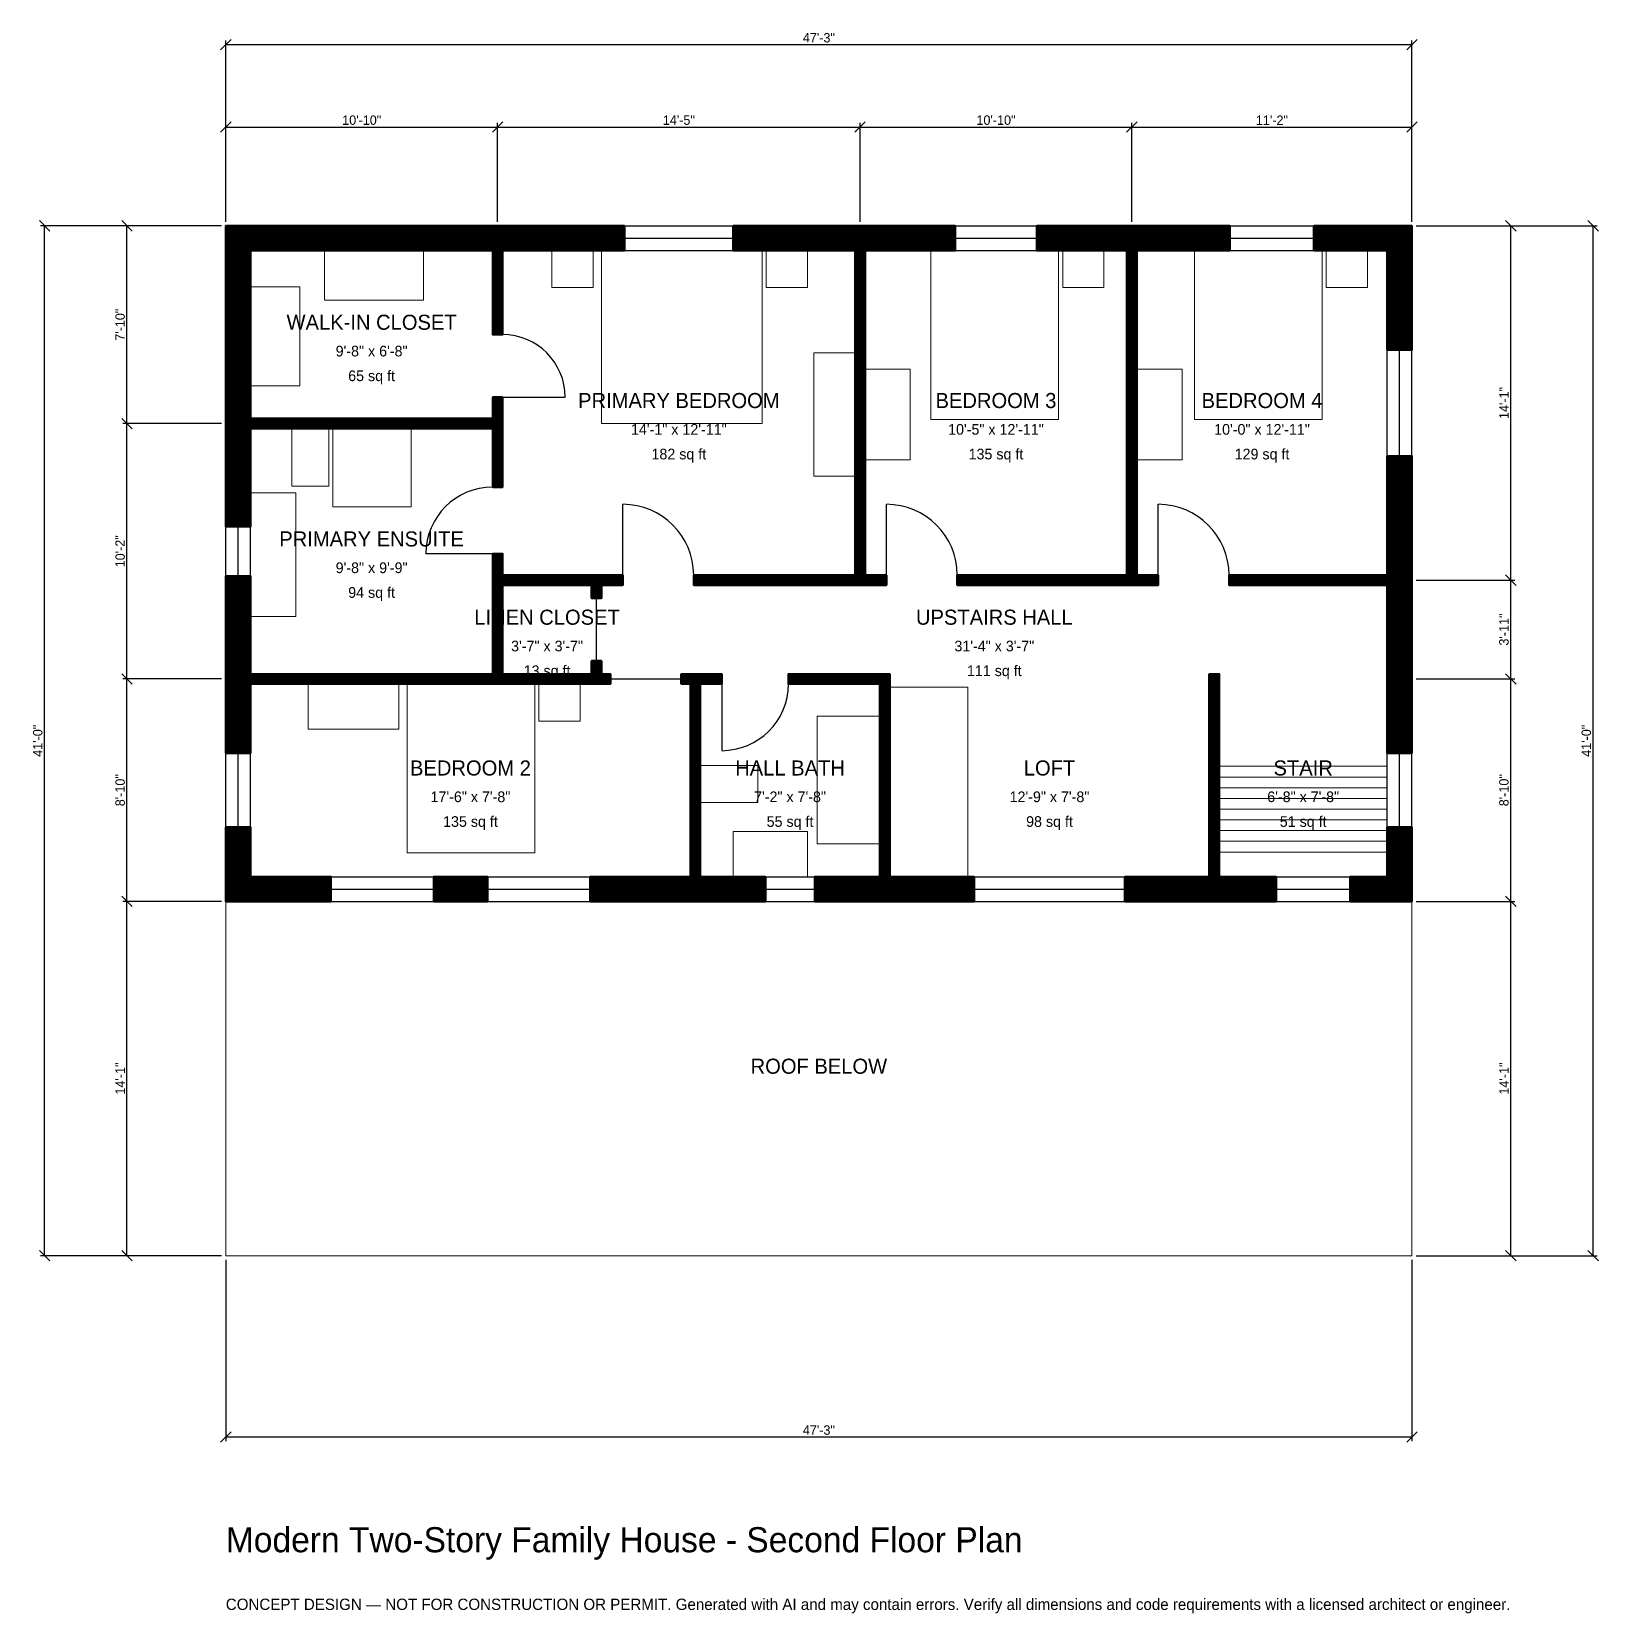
# Model space of a CAD drawing. Header units: inches. Extents: x -93 to 656, y -171 to 585.
import ezdxf
from ezdxf.enums import TextEntityAlignment as Align

# ---------------------------------------------------------------- set-up
doc = ezdxf.new("R2010")
doc.units = ezdxf.units.IN
doc.header["$MEASUREMENT"] = 0
doc.linetypes.add('DASHED', pattern=[0.6, 0.5, -0.1])
for name, color, linetype, lineweight in [('A-ANNO-DIMS', 1, 'Continuous', 13), ('A-ANNO-TEXT', 7, 'Continuous', 18), ('A-AREA-IDEN', 7, 'Continuous', 18), ('A-DOOR', 2, 'Continuous', 25), ('A-FLOR-FIXT', 9, 'Continuous', 13), ('A-FLOR-STRS', 3, 'Continuous', 18), ('A-FURN', 9, 'Continuous', 13), ('A-GLAZ', 4, 'Continuous', 25), ('A-SITE-PAVE', 8, 'Continuous', 13), ('A-WALL', 7, 'Continuous', 50), ('A-WALL-PATT', 8, 'Continuous', 13)]:
    doc.layers.add(name, color=color, linetype=linetype, lineweight=lineweight)
doc.dimstyles.new('PLAN', dxfattribs={"dimtxt": 4.5, "dimasz": 3, "dimexe": 2, "dimexo": 2, "dimgap": 1, "dimtad": 1, "dimdec": 0, "dimlunit": 4, "dimtsz": 2.5, "dimcen": 2.5, "dimclrd": 1, "dimclre": 1, "dimazin": 3, "dimtfac": 1, "dimtmove": 0, "dimatfit": 3})

msp = doc.modelspace()

# ---------------------------------------------------------------- hatches: boundary and pattern name
at = {"layer": 'A-WALL-PATT'}
h = msp.add_hatch(dxfattribs=at)
h.set_pattern_fill('ANSI31', color=8, scale=0.8)
h.paths.add_polyline_path([(218.5039, 169.2913), (174.2126, 169.2913), (174.2126, 181.1024), (218.5039, 181.1024), (222.0472, 181.1024), (222.0472, 273.2283), (217.7165, 273.2283), (217.7165, 277.9528), (222.0472, 277.9528), (226.7717, 277.9528), (237.0079, 277.9528), (237.0079, 273.2283), (226.7717, 273.2283), (226.7717, 181.1024), (230.315, 181.1024), (257.874, 181.1024), (257.874, 169.2913), (230.315, 169.2913), (226.7717, 169.2913), (226.7717, 169.2913), (222.0472, 169.2913), (222.0472, 169.2913), (218.5039, 169.2913)])
h.paths.add_polyline_path([(99.4094, 169.2913), (99.4094, 181.1024), (125, 181.1024), (125, 169.2913), (99.4094, 169.2913)])
h.paths.add_polyline_path([(11.811, 169.2913), (11.811, 169.2913), (0, 169.2913), (0, 169.2913), (0, 169.2913), (0, 181.1024), (0, 181.1024), (0, 204.7244), (11.811, 204.7244), (11.811, 181.1024), (50.1969, 181.1024), (50.1969, 169.2913), (11.811, 169.2913)])
h.paths.add_polyline_path([(0, 269.685), (0, 273.2283), (0, 273.2283), (0, 277.9528), (0, 277.9528), (0, 281.4961), (0, 324.8031), (11.811, 324.8031), (11.811, 281.4961), (11.811, 277.9528), (127.5591, 277.9528), (127.5591, 320.4724), (127.5591, 325.1969), (127.5591, 335.4331), (132.2835, 335.4331), (132.2835, 325.1969), (174.8031, 325.1969), (179.5276, 325.1969), (189.7638, 325.1969), (189.7638, 320.4724), (179.5276, 320.4724), (179.5276, 314.1732), (174.8031, 314.1732), (174.8031, 320.4724), (132.2835, 320.4724), (132.2835, 277.9528), (174.8031, 277.9528), (174.8031, 284.252), (179.5276, 284.252), (179.5276, 277.9528), (183.8583, 277.9528), (183.8583, 273.2283), (179.5276, 273.2283), (174.8031, 273.2283), (132.2835, 273.2283), (127.5591, 273.2283), (11.811, 273.2283), (11.811, 269.685), (11.811, 240.1575), (0, 240.1575), (0, 269.685)])
h.paths.add_polyline_path([(0, 391.7323), (0, 395.2756), (0, 395.2756), (0, 400), (0, 400), (0, 403.5433), (0, 480.315), (0, 480.315), (0, 492.126), (0, 492.126), (0, 492.126), (11.811, 492.126), (11.811, 492.126), (124.0157, 492.126), (127.5591, 492.126), (127.5591, 492.126), (132.2835, 492.126), (132.2835, 492.126), (135.8268, 492.126), (190.5512, 492.126), (190.5512, 480.315), (135.8268, 480.315), (132.2835, 480.315), (132.2835, 440.1575), (127.5591, 440.1575), (127.5591, 480.315), (124.0157, 480.315), (11.811, 480.315), (11.811, 403.5433), (11.811, 400), (127.5591, 400), (127.5591, 410.2362), (132.2835, 410.2362), (132.2835, 400), (132.2835, 395.2756), (132.2835, 367.3228), (127.5591, 367.3228), (127.5591, 395.2756), (11.811, 395.2756), (11.811, 391.7323), (11.811, 348.4252), (0, 348.4252), (0, 391.7323)])
h.paths.add_polyline_path([(297.2441, 492.126), (300.7874, 492.126), (300.7874, 492.126), (305.5118, 492.126), (305.5118, 492.126), (309.0551, 492.126), (348.622, 492.126), (348.622, 480.315), (309.0551, 480.315), (305.5118, 480.315), (305.5118, 325.1969), (315.748, 325.1969), (315.748, 320.4724), (305.5118, 320.4724), (300.7874, 320.4724), (223.622, 320.4724), (223.622, 325.1969), (300.7874, 325.1969), (300.7874, 480.315), (297.2441, 480.315), (242.5197, 480.315), (242.5197, 492.126), (297.2441, 492.126)])
h.paths.add_polyline_path([(427.1654, 492.126), (430.7087, 492.126), (430.7087, 492.126), (435.4331, 492.126), (435.4331, 492.126), (438.9764, 492.126), (479.9213, 492.126), (479.9213, 480.315), (438.9764, 480.315), (435.4331, 480.315), (435.4331, 325.1969), (445.6693, 325.1969), (445.6693, 320.4724), (435.4331, 320.4724), (430.7087, 320.4724), (349.6063, 320.4724), (349.6063, 325.1969), (430.7087, 325.1969), (430.7087, 480.315), (427.1654, 480.315), (387.5984, 480.315), (387.5984, 492.126), (427.1654, 492.126)])
h.paths.add_polyline_path([(555.1181, 492.126), (555.1181, 492.126), (566.9291, 492.126), (566.9291, 492.126), (566.9292, 492.126), (566.9292, 480.315), (566.9291, 480.315), (566.9291, 432.874), (555.1181, 432.874), (555.1181, 480.315), (520.0787, 480.315), (520.0787, 492.126), (555.1181, 492.126)])
h.paths.add_polyline_path([(566.9291, 328.7402), (566.9291, 325.1969), (566.9292, 325.1969), (566.9292, 320.4724), (566.9291, 320.4724), (566.9291, 316.9291), (566.9291, 281.4961), (566.9291, 269.685), (566.9291, 240.1575), (555.1181, 240.1575), (555.1181, 269.685), (555.1181, 281.4961), (555.1181, 316.9291), (555.1181, 320.4724), (479.5276, 320.4724), (479.5276, 325.1969), (555.1181, 325.1969), (555.1181, 328.7402), (555.1181, 382.0866), (566.9291, 382.0866), (566.9291, 328.7402)])
h.paths.add_polyline_path([(566.9291, 181.1024), (566.9292, 181.1024), (566.9292, 169.2913), (566.9291, 169.2913), (566.9291, 169.2913), (555.1181, 169.2913), (555.1181, 169.2913), (537.4016, 169.2913), (537.4016, 181.1024), (555.1181, 181.1024), (555.1181, 204.7244), (566.9291, 204.7244), (566.9291, 181.1024)])
h.paths.add_polyline_path([(478.3465, 169.2913), (474.8031, 169.2913), (474.8031, 169.2913), (470.0787, 169.2913), (470.0787, 169.2913), (466.5354, 169.2913), (429.7244, 169.2913), (429.7244, 181.1024), (466.5354, 181.1024), (470.0787, 181.1024), (470.0787, 277.9528), (474.8031, 277.9528), (474.8031, 181.1024), (478.3465, 181.1024), (501.9685, 181.1024), (501.9685, 169.2913), (478.3465, 169.2913)])
h.paths.add_polyline_path([(320.8661, 169.2913), (317.3228, 169.2913), (317.3228, 169.2913), (312.5984, 169.2913), (312.5984, 169.2913), (309.0551, 169.2913), (281.4961, 169.2913), (281.4961, 181.1024), (309.0551, 181.1024), (312.5984, 181.1024), (312.5984, 273.2283), (268.8976, 273.2283), (268.8976, 277.9528), (312.5984, 277.9528), (317.3228, 277.9528), (317.3228, 273.2283), (317.3228, 181.1024), (320.8661, 181.1024), (357.6772, 181.1024), (357.6772, 169.2913), (320.8661, 169.2913)])

# ---------------------------------------------------------------- linework, layer by layer
at = {"layer": 'A-DOOR'}
for p, q in [((132.2835, 410.2362), (162.2047, 410.2362)), ((189.7638, 325.1969), (189.7638, 359.0551)), ((315.748, 325.1969), (315.748, 359.0551)), ((445.6693, 325.1969), (445.6693, 359.0551)), ((127.5591, 335.4331), (95.6693, 335.4331)), ((177.1654, 284.252), (177.1654, 314.1732)), ((183.8583, 275.5906), (217.7165, 275.5906)), ((237.0079, 273.2283), (237.0079, 241.3386))]:
    msp.add_line(p, q, dxfattribs=at)
for centre, radius, start, end in [((132.2835, 410.2362), 29.9213, 0, 90), ((127.5591, 335.4331), 31.8898, 90, 180), ((189.7638, 325.1969), 33.8583, 0, 90), ((315.748, 325.1969), 33.8583, 0, 90), ((445.6693, 325.1969), 33.8583, 0, 90), ((237.0079, 273.2283), 31.8898, 270, 360)]:
    msp.add_arc(centre, radius, start, end, dxfattribs=at)
at = {"layer": 'A-FLOR-FIXT'}
for points in [[(31.4961, 367.7165), (49.2126, 367.7165), (49.2126, 395.2756), (31.4961, 395.2756)], [(51.1811, 357.874), (88.5827, 357.874), (88.5827, 395.2756), (51.1811, 395.2756)], [(11.811, 305.5118), (33.4646, 305.5118), (33.4646, 364.5669), (11.811, 364.5669)], [(282.6772, 196.8504), (312.5984, 196.8504), (312.5984, 257.874), (282.6772, 257.874)], [(226.7717, 216.5354), (254.3307, 216.5354), (254.3307, 234.252), (226.7717, 234.252)], [(242.5197, 181.1024), (277.9528, 181.1024), (277.9528, 202.7559), (242.5197, 202.7559)]]:
    msp.add_lwpolyline(points, close=True, dxfattribs=at)
at = {"layer": 'A-FLOR-STRS'}
for p, q in [((474.8031, 233.8583), (555.1181, 233.8583)), ((474.8031, 228.7402), (555.1181, 228.7402)), ((474.8031, 223.622), (555.1181, 223.622)), ((474.8031, 218.5039), (555.1181, 218.5039)), ((474.8031, 213.3858), (555.1181, 213.3858)), ((474.8031, 208.2677), (555.1181, 208.2677)), ((474.8031, 203.1496), (555.1181, 203.1496)), ((474.8031, 198.0315), (555.1181, 198.0315)), ((474.8031, 192.9134), (555.1181, 192.9134))]:
    msp.add_line(p, q, dxfattribs=at)
at = {"layer": 'A-FURN'}
for points in [[(47.2441, 456.6929), (94.4882, 456.6929), (94.4882, 480.315), (47.2441, 480.315)], [(155.9055, 462.5984), (175.5906, 462.5984), (175.5906, 480.315), (155.9055, 480.315)], [(179.5276, 397.6378), (256.2992, 397.6378), (256.2992, 480.315), (179.5276, 480.315)], [(258.2677, 462.5984), (277.9528, 462.5984), (277.9528, 480.315), (258.2677, 480.315)], [(337.0079, 399.6063), (398.0315, 399.6063), (398.0315, 480.315), (337.0079, 480.315)], [(400, 462.5984), (419.685, 462.5984), (419.685, 480.315), (400, 480.315)], [(462.9921, 399.6063), (524.0157, 399.6063), (524.0157, 480.315), (462.9921, 480.315)], [(525.9843, 462.5984), (545.6693, 462.5984), (545.6693, 480.315), (525.9843, 480.315)], [(11.811, 415.748), (35.4331, 415.748), (35.4331, 462.9921), (11.811, 462.9921)], [(281.1024, 372.4409), (300.7874, 372.4409), (300.7874, 431.4961), (281.1024, 431.4961)], [(305.5118, 380.315), (327.1654, 380.315), (327.1654, 423.622), (305.5118, 423.622)], [(435.4331, 380.315), (457.0866, 380.315), (457.0866, 423.622), (435.4331, 423.622)], [(39.3701, 251.5748), (82.6772, 251.5748), (82.6772, 273.2283), (39.3701, 273.2283)], [(86.6142, 192.5197), (147.6378, 192.5197), (147.6378, 273.2283), (86.6142, 273.2283)], [(149.6063, 255.5118), (169.2913, 255.5118), (169.2913, 273.2283), (149.6063, 273.2283)], [(317.3228, 181.1024), (354.7244, 181.1024), (354.7244, 271.6535), (317.3228, 271.6535)]]:
    msp.add_lwpolyline(points, close=True, dxfattribs=at)
at = {"layer": 'A-GLAZ'}
for p, q in [((190.5512, 492.126), (242.5197, 492.126)), ((348.622, 492.126), (387.5984, 492.126)), ((479.9213, 492.126), (520.0787, 492.126)), ((190.5512, 486.2205), (242.5197, 486.2205)), ((348.622, 486.2205), (387.5984, 486.2205)), ((479.9213, 486.2205), (520.0787, 486.2205)), ((190.5512, 480.315), (242.5197, 480.315)), ((348.622, 480.315), (387.5984, 480.315)), ((479.9213, 480.315), (520.0787, 480.315)), ((555.1181, 382.0866), (555.1181, 432.874)), ((561.0236, 382.0866), (561.0236, 432.874)), ((566.9291, 382.0866), (566.9291, 432.874)), ((0, 324.8031), (0, 348.4252)), ((5.9055, 324.8031), (5.9055, 348.4252)), ((11.811, 324.8031), (11.811, 348.4252)), ((0, 204.7244), (0, 240.1575)), ((5.9055, 204.7244), (5.9055, 240.1575)), ((11.811, 204.7244), (11.811, 240.1575)), ((555.1181, 204.7244), (555.1181, 240.1575)), ((561.0236, 204.7244), (561.0236, 240.1575)), ((566.9291, 204.7244), (566.9291, 240.1575)), ((50.1969, 181.1024), (99.4094, 181.1024)), ((50.1969, 175.1969), (99.4094, 175.1969)), ((125, 181.1024), (174.2126, 181.1024)), ((125, 175.1969), (174.2126, 175.1969)), ((257.874, 181.1024), (281.4961, 181.1024)), ((257.874, 175.1969), (281.4961, 175.1969)), ((357.6772, 181.1024), (429.7244, 181.1024)), ((357.6772, 175.1969), (429.7244, 175.1969)), ((501.9685, 181.1024), (537.4016, 181.1024)), ((501.9685, 175.1969), (537.4016, 175.1969)), ((50.1969, 169.2913), (99.4094, 169.2913)), ((125, 169.2913), (174.2126, 169.2913)), ((257.874, 169.2913), (281.4961, 169.2913)), ((357.6772, 169.2913), (429.7244, 169.2913)), ((501.9685, 169.2913), (537.4016, 169.2913))]:
    msp.add_line(p, q, dxfattribs=at)
at = {"layer": 'A-SITE-PAVE', "linetype": 'DASHED'}
msp.add_lwpolyline([(0, 0), (566.9291, 0), (566.9291, 169.2913), (0, 169.2913)], close=True, dxfattribs=at)
at = {"layer": 'A-WALL'}
for points in [[(0, 391.7323), (0, 395.2756), (0, 395.2756), (0, 400), (0, 400), (0, 403.5433), (0, 480.315), (0, 480.315), (0, 492.126), (0, 492.126), (0, 492.126), (11.811, 492.126), (11.811, 492.126), (124.0157, 492.126), (127.5591, 492.126), (127.5591, 492.126), (132.2835, 492.126), (132.2835, 492.126), (135.8268, 492.126), (190.5512, 492.126), (190.5512, 480.315), (135.8268, 480.315), (132.2835, 480.315), (132.2835, 440.1575), (127.5591, 440.1575), (127.5591, 480.315), (124.0157, 480.315), (11.811, 480.315), (11.811, 403.5433), (11.811, 400), (127.5591, 400), (127.5591, 410.2362), (132.2835, 410.2362), (132.2835, 400), (132.2835, 395.2756), (132.2835, 367.3228), (127.5591, 367.3228), (127.5591, 395.2756), (11.811, 395.2756), (11.811, 391.7323), (11.811, 348.4252), (0, 348.4252), (0, 391.7323)], [(297.2441, 492.126), (300.7874, 492.126), (300.7874, 492.126), (305.5118, 492.126), (305.5118, 492.126), (309.0551, 492.126), (348.622, 492.126), (348.622, 480.315), (309.0551, 480.315), (305.5118, 480.315), (305.5118, 325.1969), (315.748, 325.1969), (315.748, 320.4724), (305.5118, 320.4724), (300.7874, 320.4724), (223.622, 320.4724), (223.622, 325.1969), (300.7874, 325.1969), (300.7874, 480.315), (297.2441, 480.315), (242.5197, 480.315), (242.5197, 492.126), (297.2441, 492.126)], [(427.1654, 492.126), (430.7087, 492.126), (430.7087, 492.126), (435.4331, 492.126), (435.4331, 492.126), (438.9764, 492.126), (479.9213, 492.126), (479.9213, 480.315), (438.9764, 480.315), (435.4331, 480.315), (435.4331, 325.1969), (445.6693, 325.1969), (445.6693, 320.4724), (435.4331, 320.4724), (430.7087, 320.4724), (349.6063, 320.4724), (349.6063, 325.1969), (430.7087, 325.1969), (430.7087, 480.315), (427.1654, 480.315), (387.5984, 480.315), (387.5984, 492.126), (427.1654, 492.126)], [(555.1181, 492.126), (555.1181, 492.126), (566.9291, 492.126), (566.9291, 492.126), (566.9292, 492.126), (566.9292, 480.315), (566.9291, 480.315), (566.9291, 432.874), (555.1181, 432.874), (555.1181, 480.315), (520.0787, 480.315), (520.0787, 492.126), (555.1181, 492.126)], [(566.9291, 328.7402), (566.9291, 325.1969), (566.9292, 325.1969), (566.9292, 320.4724), (566.9291, 320.4724), (566.9291, 316.9291), (566.9291, 281.4961), (566.9291, 269.685), (566.9291, 240.1575), (555.1181, 240.1575), (555.1181, 269.685), (555.1181, 281.4961), (555.1181, 316.9291), (555.1181, 320.4724), (479.5276, 320.4724), (479.5276, 325.1969), (555.1181, 325.1969), (555.1181, 328.7402), (555.1181, 382.0866), (566.9291, 382.0866), (566.9291, 328.7402)], [(0, 269.685), (0, 273.2283), (0, 273.2283), (0, 277.9528), (0, 277.9528), (0, 281.4961), (0, 324.8031), (11.811, 324.8031), (11.811, 281.4961), (11.811, 277.9528), (127.5591, 277.9528), (127.5591, 320.4724), (127.5591, 325.1969), (127.5591, 335.4331), (132.2835, 335.4331), (132.2835, 325.1969), (174.8031, 325.1969), (179.5276, 325.1969), (189.7638, 325.1969), (189.7638, 320.4724), (179.5276, 320.4724), (179.5276, 314.1732), (174.8031, 314.1732), (174.8031, 320.4724), (132.2835, 320.4724), (132.2835, 277.9528), (174.8031, 277.9528), (174.8031, 284.252), (179.5276, 284.252), (179.5276, 277.9528), (183.8583, 277.9528), (183.8583, 273.2283), (179.5276, 273.2283), (174.8031, 273.2283), (132.2835, 273.2283), (127.5591, 273.2283), (11.811, 273.2283), (11.811, 269.685), (11.811, 240.1575), (0, 240.1575), (0, 269.685)], [(218.5039, 169.2913), (174.2126, 169.2913), (174.2126, 181.1024), (218.5039, 181.1024), (222.0472, 181.1024), (222.0472, 273.2283), (217.7165, 273.2283), (217.7165, 277.9528), (222.0472, 277.9528), (226.7717, 277.9528), (237.0079, 277.9528), (237.0079, 273.2283), (226.7717, 273.2283), (226.7717, 181.1024), (230.315, 181.1024), (257.874, 181.1024), (257.874, 169.2913), (230.315, 169.2913), (226.7717, 169.2913), (226.7717, 169.2913), (222.0472, 169.2913), (222.0472, 169.2913), (218.5039, 169.2913)], [(320.8661, 169.2913), (317.3228, 169.2913), (317.3228, 169.2913), (312.5984, 169.2913), (312.5984, 169.2913), (309.0551, 169.2913), (281.4961, 169.2913), (281.4961, 181.1024), (309.0551, 181.1024), (312.5984, 181.1024), (312.5984, 273.2283), (268.8976, 273.2283), (268.8976, 277.9528), (312.5984, 277.9528), (317.3228, 277.9528), (317.3228, 273.2283), (317.3228, 181.1024), (320.8661, 181.1024), (357.6772, 181.1024), (357.6772, 169.2913), (320.8661, 169.2913)], [(478.3465, 169.2913), (474.8031, 169.2913), (474.8031, 169.2913), (470.0787, 169.2913), (470.0787, 169.2913), (466.5354, 169.2913), (429.7244, 169.2913), (429.7244, 181.1024), (466.5354, 181.1024), (470.0787, 181.1024), (470.0787, 277.9528), (474.8031, 277.9528), (474.8031, 181.1024), (478.3465, 181.1024), (501.9685, 181.1024), (501.9685, 169.2913), (478.3465, 169.2913)], [(11.811, 169.2913), (11.811, 169.2913), (0, 169.2913), (0, 169.2913), (0, 169.2913), (0, 181.1024), (0, 181.1024), (0, 204.7244), (11.811, 204.7244), (11.811, 181.1024), (50.1969, 181.1024), (50.1969, 169.2913), (11.811, 169.2913)], [(566.9291, 181.1024), (566.9292, 181.1024), (566.9292, 169.2913), (566.9291, 169.2913), (566.9291, 169.2913), (555.1181, 169.2913), (555.1181, 169.2913), (537.4016, 169.2913), (537.4016, 181.1024), (555.1181, 181.1024), (555.1181, 204.7244), (566.9291, 204.7244), (566.9291, 181.1024)], [(99.4094, 169.2913), (99.4094, 181.1024), (125, 181.1024), (125, 169.2913), (99.4094, 169.2913)]]:
    msp.add_lwpolyline(points, close=True, dxfattribs=at)

# ---------------------------------------------------------------- texts
at = {"layer": 'A-ANNO-TEXT'}
for s, height, p in [('Modern Two-Story Family House - Second Floor Plan', 12, (0, -141.7323)), ('CONCEPT DESIGN — NOT FOR CONSTRUCTION OR PERMIT. Generated with AI and may contain errors. Verify all dimensions and code requirements with a licensed architect or engineer.', 5.4, (0, -169.2913))]:
    msp.add_text(s, height=height, dxfattribs=at).set_placement(p)
at = {"layer": 'A-AREA-IDEN'}
for s, height, p in [('WALK-IN CLOSET', 7.2, (69.685, 446.063)), ('9\'-8" x 6\'-8"', 5.1, (69.685, 432.2835)), ('65 sq ft', 5.1, (69.685, 420.4724)), ('PRIMARY BEDROOM', 7.2, (216.5354, 408.6614)), ('BEDROOM 3', 7.2, (368.1102, 408.6614)), ('BEDROOM 4', 7.2, (495.2756, 408.6614)), ('14\'-1" x 12\'-11"', 5.1, (216.5354, 394.8819)), ('10\'-5" x 12\'-11"', 5.1, (368.1102, 394.8819)), ('10\'-0" x 12\'-11"', 5.1, (495.2756, 394.8819)), ('182 sq ft', 5.1, (216.5354, 383.0709)), ('135 sq ft', 5.1, (368.1102, 383.0709)), ('129 sq ft', 5.1, (495.2756, 383.0709)), ('PRIMARY ENSUITE', 7.2, (69.685, 342.5197)), ('9\'-8" x 9\'-9"', 5.1, (69.685, 328.7402)), ('94 sq ft', 5.1, (69.685, 316.9291)), ('LINEN CLOSET', 7.2, (153.5433, 305.1181)), ('UPSTAIRS HALL', 7.2, (367.3228, 305.1181)), ('3\'-7" x 3\'-7"', 5.1, (153.5433, 291.3386)), ('31\'-4" x 3\'-7"', 5.1, (367.3228, 291.3386)), ('13 sq ft', 5.1, (153.5433, 279.5276)), ('111 sq ft', 5.1, (367.3228, 279.5276)), ('BEDROOM 2', 7.2, (116.9291, 233.0709)), ('HALL BATH', 7.2, (269.685, 233.0709)), ('LOFT', 7.2, (393.7008, 233.0709)), ('STAIR', 7.2, (514.9606, 233.0709)), ('17\'-6" x 7\'-8"', 5.1, (116.9291, 219.2913)), ('7\'-2" x 7\'-8"', 5.1, (269.685, 219.2913)), ('12\'-9" x 7\'-8"', 5.1, (393.7008, 219.2913)), ('6\'-8" x 7\'-8"', 5.1, (514.9606, 219.2913)), ('135 sq ft', 5.1, (116.9291, 207.4803)), ('55 sq ft', 5.1, (269.685, 207.4803)), ('98 sq ft', 5.1, (393.7008, 207.4803)), ('51 sq ft', 5.1, (514.9606, 207.4803)), ('ROOF BELOW', 7.2, (283.4646, 90.5512))]:
    msp.add_text(s, height=height, dxfattribs=at).set_placement(p, align=Align.MIDDLE_CENTER)

# ---------------------------------------------------------------- dimensions: what is measured, and where the dimension line sits
at = {"layer": 'A-ANNO-DIMS'}
for base, p1, p2, text in [((0, 578.7402), (0, 492.126), (566.9291, 492.126), '47\'-3"'), ((0, 539.3701), (0, 492.126), (129.9213, 492.126), '10\'-10"'), ((129.9213, 539.3701), (129.9213, 492.126), (303.1496, 492.126), '14\'-5"'), ((303.1496, 539.3701), (303.1496, 492.126), (433.0709, 492.126), '10\'-10"'), ((433.0709, 539.3701), (433.0709, 492.126), (566.9291, 492.126), '11\'-2"'), ((0, -86.6142), (0, 0), (566.9291, 0), '47\'-3"')]:
    msp.add_linear_dim(base=base, p1=p1, p2=p2, text=text, dimstyle='PLAN', dxfattribs=at).render()
for base, p1, p2, text in [((-86.6142, 0), (0, 0), (0, 492.126), '41\'-0"'), ((-47.2441, 397.6378), (0, 397.6378), (0, 492.126), '7\'-10"'), ((614.1732, 322.8346), (566.9291, 322.8346), (566.9291, 492.126), '14\'-1"'), ((653.5433, 0), (566.9291, 0), (566.9291, 492.126), '41\'-0"'), ((-47.2441, 275.5906), (0, 275.5906), (0, 397.6378), '10\'-2"'), ((614.1732, 275.5906), (566.9291, 275.5906), (566.9291, 322.8346), '3\'-11"'), ((-47.2441, 169.2913), (0, 169.2913), (0, 275.5906), '8\'-10"'), ((614.1732, 169.2913), (566.9291, 169.2913), (566.9291, 275.5906), '8\'-10"'), ((-47.2441, 0), (0, 0), (0, 169.2913), '14\'-1"'), ((614.1732, 0), (566.9291, 0), (566.9291, 169.2913), '14\'-1"')]:
    msp.add_linear_dim(base=base, p1=p1, p2=p2, angle=90, text=text, dimstyle='PLAN', dxfattribs=at).render()

doc.saveas('drawing.dxf')
